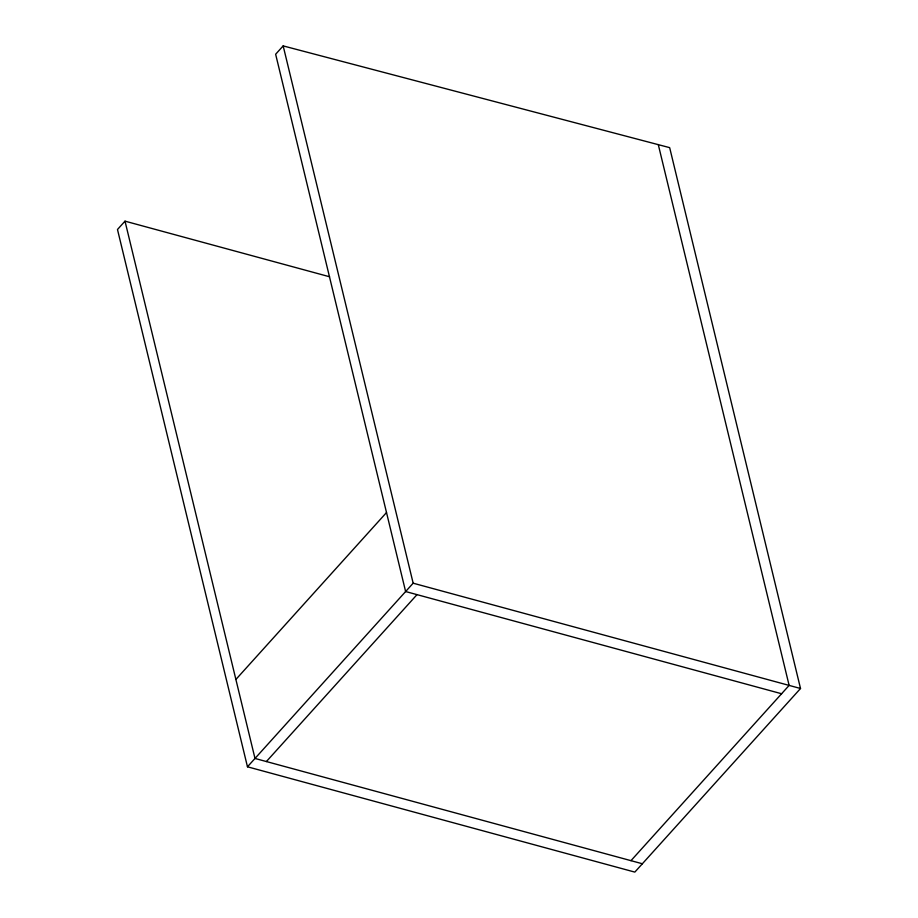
<?xml version="1.0" encoding="UTF-8"?>
<svg xmlns="http://www.w3.org/2000/svg" width="918" height="918" viewBox="0 0 918 918"><rect width="100%" height="100%" fill="white"/><g stroke="black" fill="none" stroke-linecap="round" stroke-linejoin="round"><path stroke-width="1.38" d="M329.585 276.766L125.009 221.158L117.481 229.5L247.47 766.794L634.831 872.1L800.519 688.5L669.67 147.649L283.169 45.9L275.641 54.242L405.618 591.536L781.597 693.744M235.892 679.458L386.512 512.542M247.47 766.794L413.157 583.194L283.169 45.9M266.392 761.55L417.013 594.635M630.976 860.659L789.124 685.402L658.275 144.551M413.157 583.194L800.519 688.5M642.359 863.758L254.997 758.452L125.009 221.158"/></g></svg>
